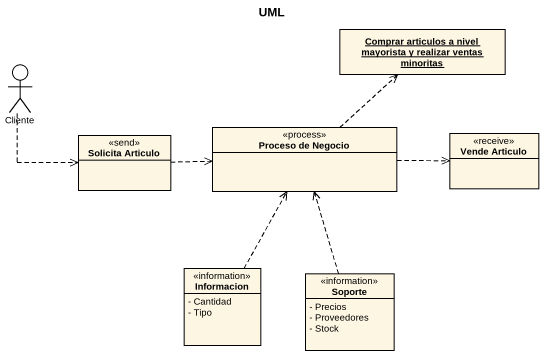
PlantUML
@startuml
title UML
allowmixing
hide circle
hide empty members
skinparam classAttributeIconSize 0
object "Comprar articulos a nivel mayorista y realizar ventas minoritas" as Comprar_articulos_a_nivel
actor Cliente
class "Solicita Articulo" as Solicita_Articulo <<send>>
class "Proceso de Negocio" as Proceso_de_Negocio <<process>>
class "Vende Articulo" as Vende_Articulo <<receive>>
class Informacion <<information>> {
  - Cantidad
  - Tipo
}
class Soporte <<information>> {
  - Precios
  - Proveedores
  - Stock
}
Cliente .right.> Solicita_Articulo
Solicita_Articulo .right.> Proceso_de_Negocio
Proceso_de_Negocio .up.> Comprar_articulos_a_nivel
Proceso_de_Negocio .right.> Vende_Articulo
Informacion .up.> Proceso_de_Negocio
Soporte .up.> Proceso_de_Negocio
@enduml
